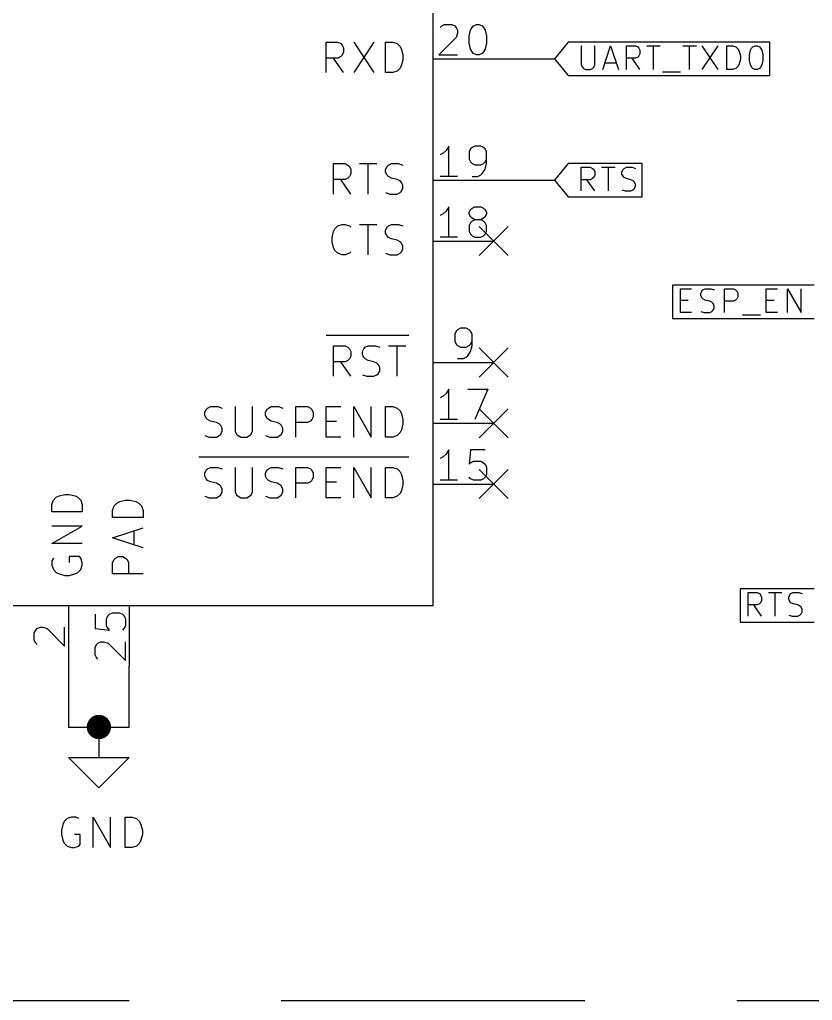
# Model space of a CAD drawing. Extents: x 0.4 to 16.1, y -11.3 to -0.4.
# Drawn here: x 3.819 to 5.125, y -6 to -4.386 of the extents above; entities that cross this region are included whole.
import ezdxf

# ---------------------------------------------------------------- set-up
doc = ezdxf.new("R2010")
doc.units = 0
doc.header["$MEASUREMENT"] = 0
doc.linetypes.add('DASHED', pattern=[0.75, 0.5, -0.25])
for name, color, linetype in [('BLUE2', 5, 'CONTINUOUS'), ('BLUE3', 171, 'CONTINUOUS'), ('CYAN2', 4, 'CONTINUOUS'), ('GREEN2', 3, 'CONTINUOUS'), ('LYELLOW', 51, 'CONTINUOUS'), ('RED2', 1, 'CONTINUOUS')]:
    doc.layers.add(name, color=color, linetype=linetype)

msp = doc.modelspace()

# ---------------------------------------------------------------- linework, layer by layer
at = {"layer": 'BLUE2', "linetype": 'CONTINUOUS'}
for p, q in [((4.576, -4.726), (4.624, -4.774)), ((4.624, -4.726), (4.576, -4.774)), ((4.576, -4.926), (4.624, -4.974)), ((4.624, -4.926), (4.576, -4.974)), ((4.576, -5.026), (4.624, -5.074)), ((4.624, -5.026), (4.576, -5.074)), ((4.576, -5.126), (4.624, -5.174)), ((4.624, -5.126), (4.576, -5.174))]:
    msp.add_line(p, q, dxfattribs=at)
at = {"layer": 'BLUE3', "linetype": 'DASHED'}
msp.add_line((0.5, -6), (11.8, -6), dxfattribs=at)
at = {"layer": 'CYAN2', "linetype": 'CONTINUOUS'}
for p, q in [((4.32428, -4.47262), (4.32428, -4.42262)), ((4.32428, -4.42262), (4.34333, -4.42262)), ((4.34333, -4.42262), (4.34809, -4.425)), ((4.36952, -4.42262), (4.40285, -4.47262)), ((4.40285, -4.42262), (4.36952, -4.47262)), ((4.4219, -4.47262), (4.4219, -4.42262)), ((4.4219, -4.42262), (4.43381, -4.42262)), ((4.43381, -4.42262), (4.44095, -4.425)), ((4.34809, -4.425), (4.35047, -4.42738)), ((4.35047, -4.42738), (4.35285, -4.43214)), ((4.35285, -4.43928), (4.35047, -4.44405)), ((4.35285, -4.43214), (4.35285, -4.43928)), ((4.44095, -4.425), (4.44571, -4.42976)), ((4.44571, -4.42976), (4.44809, -4.43452)), ((4.44809, -4.43452), (4.45047, -4.44405)), ((4.34333, -4.44881), (4.32428, -4.44881)), ((4.35285, -4.47262), (4.33619, -4.44881)), ((4.34809, -4.44643), (4.34333, -4.44881)), ((4.35047, -4.44405), (4.34809, -4.44643)), ((4.45047, -4.45119), (4.44809, -4.46071)), ((4.45047, -4.44405), (4.45047, -4.45119)), ((4.44095, -4.47024), (4.43381, -4.47262)), ((4.44571, -4.46547), (4.44095, -4.47024)), ((4.44809, -4.46071), (4.44571, -4.46547)), ((4.43381, -4.47262), (4.4219, -4.47262)), ((4.33619, -4.67262), (4.33619, -4.62262)), ((4.33619, -4.62262), (4.35523, -4.62262)), ((4.35523, -4.62262), (4.36, -4.625)), ((4.36, -4.625), (4.36238, -4.62738)), ((4.36238, -4.62738), (4.36476, -4.63214)), ((4.36476, -4.63214), (4.36476, -4.63928)), ((4.37904, -4.62262), (4.40761, -4.62262)), ((4.39333, -4.67262), (4.39333, -4.62262)), ((4.4219, -4.63214), (4.42428, -4.62738)), ((4.4219, -4.6369), (4.4219, -4.63214)), ((4.42428, -4.62738), (4.42666, -4.625)), ((4.42666, -4.625), (4.43143, -4.62262)), ((4.43143, -4.62262), (4.44333, -4.62262)), ((4.44333, -4.62262), (4.45047, -4.625)), ((4.35523, -4.64881), (4.33619, -4.64881)), ((4.36476, -4.67262), (4.34809, -4.64881)), ((4.36, -4.64643), (4.35523, -4.64881)), ((4.36238, -4.64405), (4.36, -4.64643)), ((4.36476, -4.63928), (4.36238, -4.64405)), ((4.42428, -4.64167), (4.4219, -4.6369)), ((4.42666, -4.64405), (4.42428, -4.64167)), ((4.43143, -4.64643), (4.42666, -4.64405)), ((4.44095, -4.64881), (4.43143, -4.64643)), ((4.44571, -4.65119), (4.44095, -4.64881)), ((4.44809, -4.65357), (4.44571, -4.65119)), ((4.45047, -4.65833), (4.44809, -4.65357)), ((4.44809, -4.66785), (4.45047, -4.66309)), ((4.45047, -4.66309), (4.45047, -4.65833)), ((4.4219, -4.67024), (4.42904, -4.67262)), ((4.42904, -4.67262), (4.44095, -4.67262)), ((4.44095, -4.67262), (4.44571, -4.67024)), ((4.44571, -4.67024), (4.44809, -4.66785)), ((4.33619, -4.73452), (4.33857, -4.72976)), ((4.33857, -4.72976), (4.34333, -4.725)), ((4.34333, -4.725), (4.35047, -4.72262)), ((4.35047, -4.72262), (4.35523, -4.72262)), ((4.35523, -4.72262), (4.36238, -4.725)), ((4.36238, -4.725), (4.36476, -4.72738)), ((4.37904, -4.72262), (4.40761, -4.72262)), ((4.39333, -4.77262), (4.39333, -4.72262)), ((4.4219, -4.73214), (4.42428, -4.72738)), ((4.42428, -4.72738), (4.42666, -4.725)), ((4.42666, -4.725), (4.43143, -4.72262)), ((4.43143, -4.72262), (4.44333, -4.72262)), ((4.44333, -4.72262), (4.45047, -4.725)), ((4.33381, -4.74405), (4.33619, -4.73452)), ((4.33381, -4.75119), (4.33381, -4.74405)), ((4.4219, -4.7369), (4.4219, -4.73214)), ((4.42428, -4.74167), (4.4219, -4.7369)), ((4.42666, -4.74405), (4.42428, -4.74167)), ((4.43143, -4.74643), (4.42666, -4.74405)), ((4.44095, -4.74881), (4.43143, -4.74643)), ((4.33619, -4.76071), (4.33381, -4.75119)), ((4.33857, -4.76547), (4.33619, -4.76071)), ((4.44571, -4.75119), (4.44095, -4.74881)), ((4.44809, -4.75357), (4.44571, -4.75119)), ((4.45047, -4.75833), (4.44809, -4.75357)), ((4.45047, -4.76309), (4.45047, -4.75833)), ((4.34333, -4.77024), (4.33857, -4.76547)), ((4.35047, -4.77262), (4.34333, -4.77024)), ((4.35523, -4.77262), (4.35047, -4.77262)), ((4.36238, -4.77024), (4.35523, -4.77262)), ((4.36476, -4.76785), (4.36238, -4.77024)), ((4.4219, -4.77024), (4.42904, -4.77262)), ((4.42904, -4.77262), (4.44095, -4.77262)), ((4.44095, -4.77262), (4.44571, -4.77024)), ((4.44571, -4.77024), (4.44809, -4.76785)), ((4.44809, -4.76785), (4.45047, -4.76309)), ((4.32428, -4.905), (4.37428, -4.905)), ((4.37428, -4.905), (4.4219, -4.905)), ((4.4219, -4.905), (4.46, -4.905)), ((4.33619, -4.97262), (4.33619, -4.92262)), ((4.33619, -4.92262), (4.35523, -4.92262)), ((4.35523, -4.92262), (4.36, -4.925)), ((4.38857, -4.925), (4.39333, -4.92262)), ((4.39333, -4.92262), (4.40523, -4.92262)), ((4.40523, -4.92262), (4.41238, -4.925)), ((4.42666, -4.92262), (4.45523, -4.92262)), ((4.44095, -4.97262), (4.44095, -4.92262)), ((4.36, -4.925), (4.36238, -4.92738)), ((4.36238, -4.92738), (4.36476, -4.93214)), ((4.36476, -4.93928), (4.36238, -4.94405)), ((4.36476, -4.93214), (4.36476, -4.93928)), ((4.38381, -4.93214), (4.38619, -4.92738)), ((4.38381, -4.9369), (4.38381, -4.93214)), ((4.38619, -4.94167), (4.38381, -4.9369)), ((4.38619, -4.92738), (4.38857, -4.925)), ((4.35523, -4.94881), (4.33619, -4.94881)), ((4.36476, -4.97262), (4.34809, -4.94881)), ((4.36, -4.94643), (4.35523, -4.94881)), ((4.36238, -4.94405), (4.36, -4.94643)), ((4.38857, -4.94405), (4.38619, -4.94167)), ((4.39333, -4.94643), (4.38857, -4.94405)), ((4.40285, -4.94881), (4.39333, -4.94643)), ((4.40761, -4.95119), (4.40285, -4.94881)), ((4.41, -4.95357), (4.40761, -4.95119)), ((4.41238, -4.95833), (4.41, -4.95357)), ((4.38381, -4.97024), (4.39095, -4.97262)), ((4.40285, -4.97262), (4.40761, -4.97024)), ((4.40761, -4.97024), (4.41, -4.96785)), ((4.41, -4.96785), (4.41238, -4.96309)), ((4.41238, -4.96309), (4.41238, -4.95833)), ((4.39095, -4.97262), (4.40285, -4.97262)), ((4.12428, -5.03214), (4.12666, -5.02738)), ((4.12428, -5.0369), (4.12428, -5.03214)), ((4.12666, -5.04167), (4.12428, -5.0369)), ((4.12666, -5.02738), (4.12904, -5.025)), ((4.12904, -5.025), (4.13381, -5.02262)), ((4.13381, -5.02262), (4.14571, -5.02262)), ((4.14571, -5.02262), (4.15285, -5.025)), ((4.17428, -5.02262), (4.17428, -5.06309)), ((4.20285, -5.06309), (4.20285, -5.02262)), ((4.22428, -5.03214), (4.22666, -5.02738)), ((4.22428, -5.0369), (4.22428, -5.03214)), ((4.22666, -5.04167), (4.22428, -5.0369)), ((4.22666, -5.02738), (4.22904, -5.025)), ((4.22904, -5.025), (4.23381, -5.02262)), ((4.23381, -5.02262), (4.24571, -5.02262)), ((4.24571, -5.02262), (4.25285, -5.025)), ((4.27428, -5.07262), (4.27428, -5.02262)), ((4.27428, -5.02262), (4.29333, -5.02262)), ((4.29333, -5.02262), (4.29809, -5.025)), ((4.29809, -5.025), (4.30047, -5.02738)), ((4.30047, -5.02738), (4.30285, -5.03214)), ((4.30285, -5.03214), (4.30285, -5.03928)), ((4.32428, -5.07262), (4.32428, -5.02262)), ((4.32428, -5.02262), (4.34809, -5.02262)), ((4.36952, -5.07262), (4.36952, -5.02262)), ((4.36952, -5.02262), (4.39809, -5.07262)), ((4.39809, -5.07262), (4.39809, -5.02262)), ((4.4219, -5.07262), (4.4219, -5.02262)), ((4.4219, -5.02262), (4.43381, -5.02262)), ((4.43381, -5.02262), (4.44095, -5.025)), ((4.44095, -5.025), (4.44571, -5.02976)), ((4.44571, -5.02976), (4.44809, -5.03452)), ((4.44809, -5.03452), (4.45047, -5.04405)), ((4.12904, -5.04405), (4.12666, -5.04167)), ((4.13381, -5.04643), (4.12904, -5.04405)), ((4.14333, -5.04881), (4.13381, -5.04643)), ((4.14809, -5.05119), (4.14333, -5.04881)), ((4.15047, -5.05357), (4.14809, -5.05119)), ((4.22904, -5.04405), (4.22666, -5.04167)), ((4.23381, -5.04643), (4.22904, -5.04405)), ((4.24333, -5.04881), (4.23381, -5.04643)), ((4.24809, -5.05119), (4.24333, -5.04881)), ((4.25047, -5.05357), (4.24809, -5.05119)), ((4.29333, -5.04881), (4.27428, -5.04881)), ((4.29809, -5.04643), (4.29333, -5.04881)), ((4.30047, -5.04405), (4.29809, -5.04643)), ((4.30285, -5.03928), (4.30047, -5.04405)), ((4.32428, -5.04643), (4.34095, -5.04643)), ((4.45047, -5.05119), (4.44809, -5.06071)), ((4.45047, -5.04405), (4.45047, -5.05119)), ((4.14809, -5.07024), (4.15047, -5.06785)), ((4.15285, -5.05833), (4.15047, -5.05357)), ((4.15047, -5.06785), (4.15285, -5.06309)), ((4.15285, -5.06309), (4.15285, -5.05833)), ((4.17428, -5.06309), (4.17666, -5.06785)), ((4.17666, -5.06785), (4.17904, -5.07024)), ((4.19809, -5.07024), (4.20047, -5.06785)), ((4.20047, -5.06785), (4.20285, -5.06309)), ((4.24809, -5.07024), (4.25047, -5.06785)), ((4.25285, -5.05833), (4.25047, -5.05357)), ((4.25047, -5.06785), (4.25285, -5.06309)), ((4.25285, -5.06309), (4.25285, -5.05833)), ((4.44571, -5.06547), (4.44095, -5.07024)), ((4.44809, -5.06071), (4.44571, -5.06547)), ((4.12428, -5.07024), (4.13143, -5.07262)), ((4.13143, -5.07262), (4.14333, -5.07262)), ((4.14333, -5.07262), (4.14809, -5.07024)), ((4.17904, -5.07024), (4.18381, -5.07262)), ((4.18381, -5.07262), (4.19333, -5.07262)), ((4.19333, -5.07262), (4.19809, -5.07024)), ((4.22428, -5.07024), (4.23143, -5.07262)), ((4.23143, -5.07262), (4.24333, -5.07262)), ((4.24333, -5.07262), (4.24809, -5.07024)), ((4.34809, -5.07262), (4.32428, -5.07262)), ((4.43381, -5.07262), (4.4219, -5.07262)), ((4.44095, -5.07024), (4.43381, -5.07262)), ((4.11476, -5.105), (4.16238, -5.105)), ((4.16238, -5.105), (4.21476, -5.105)), ((4.21476, -5.105), (4.26238, -5.105)), ((4.26238, -5.105), (4.31238, -5.105)), ((4.31238, -5.105), (4.35761, -5.105)), ((4.35761, -5.105), (4.41, -5.105)), ((4.41, -5.105), (4.46, -5.105)), ((4.12428, -5.13214), (4.12666, -5.12738)), ((4.12428, -5.1369), (4.12428, -5.13214)), ((4.12666, -5.12738), (4.12904, -5.125)), ((4.12904, -5.125), (4.13381, -5.12262)), ((4.13381, -5.12262), (4.14571, -5.12262)), ((4.14571, -5.12262), (4.15285, -5.125)), ((4.17428, -5.12262), (4.17428, -5.16309)), ((4.20285, -5.16309), (4.20285, -5.12262)), ((4.22428, -5.13214), (4.22666, -5.12738)), ((4.22428, -5.1369), (4.22428, -5.13214)), ((4.22666, -5.12738), (4.22904, -5.125)), ((4.22904, -5.125), (4.23381, -5.12262)), ((4.23381, -5.12262), (4.24571, -5.12262)), ((4.24571, -5.12262), (4.25285, -5.125)), ((4.27428, -5.17262), (4.27428, -5.12262)), ((4.27428, -5.12262), (4.29333, -5.12262)), ((4.29333, -5.12262), (4.29809, -5.125)), ((4.29809, -5.125), (4.30047, -5.12738)), ((4.30047, -5.12738), (4.30285, -5.13214)), ((4.30285, -5.13214), (4.30285, -5.13928)), ((4.32428, -5.17262), (4.32428, -5.12262)), ((4.32428, -5.12262), (4.34809, -5.12262)), ((4.36952, -5.17262), (4.36952, -5.12262)), ((4.36952, -5.12262), (4.39809, -5.17262)), ((4.39809, -5.17262), (4.39809, -5.12262)), ((4.4219, -5.17262), (4.4219, -5.12262)), ((4.4219, -5.12262), (4.43381, -5.12262)), ((4.43381, -5.12262), (4.44095, -5.125)), ((4.44095, -5.125), (4.44571, -5.12976)), ((4.44571, -5.12976), (4.44809, -5.13452)), ((4.12666, -5.14167), (4.12428, -5.1369)), ((4.12904, -5.14405), (4.12666, -5.14167)), ((4.13381, -5.14643), (4.12904, -5.14405)), ((4.14333, -5.14881), (4.13381, -5.14643)), ((4.14809, -5.15119), (4.14333, -5.14881)), ((4.22666, -5.14167), (4.22428, -5.1369)), ((4.22904, -5.14405), (4.22666, -5.14167)), ((4.23381, -5.14643), (4.22904, -5.14405)), ((4.24333, -5.14881), (4.23381, -5.14643)), ((4.24809, -5.15119), (4.24333, -5.14881)), ((4.29333, -5.14881), (4.27428, -5.14881)), ((4.29809, -5.14643), (4.29333, -5.14881)), ((4.30047, -5.14405), (4.29809, -5.14643)), ((4.30285, -5.13928), (4.30047, -5.14405)), ((4.32428, -5.14643), (4.34095, -5.14643)), ((4.44809, -5.13452), (4.45047, -5.14405)), ((4.45047, -5.14405), (4.45047, -5.15119)), ((4.15047, -5.15357), (4.14809, -5.15119)), ((4.15285, -5.15833), (4.15047, -5.15357)), ((4.15047, -5.16785), (4.15285, -5.16309)), ((4.15285, -5.16309), (4.15285, -5.15833)), ((4.17428, -5.16309), (4.17666, -5.16785)), ((4.20047, -5.16785), (4.20285, -5.16309)), ((4.25047, -5.15357), (4.24809, -5.15119)), ((4.25285, -5.15833), (4.25047, -5.15357)), ((4.25047, -5.16785), (4.25285, -5.16309)), ((4.25285, -5.16309), (4.25285, -5.15833)), ((4.44571, -5.16547), (4.44095, -5.17024)), ((4.44809, -5.16071), (4.44571, -5.16547)), ((4.45047, -5.15119), (4.44809, -5.16071)), ((3.87262, -5.18381), (3.875, -5.17666)), ((3.875, -5.17666), (3.87976, -5.1719)), ((3.87976, -5.1719), (3.88452, -5.16952)), ((3.88452, -5.16952), (3.89405, -5.16714)), ((3.89405, -5.16714), (3.90119, -5.16714)), ((3.90119, -5.16714), (3.91071, -5.16952)), ((3.91071, -5.16952), (3.91547, -5.1719)), ((3.91547, -5.1719), (3.92024, -5.17666)), ((3.92024, -5.17666), (3.92262, -5.18381)), ((3.975, -5.18619), (3.97976, -5.18143)), ((3.97976, -5.18143), (3.98452, -5.17904)), ((3.98452, -5.17904), (3.99405, -5.17666)), ((3.99405, -5.17666), (4.00119, -5.17666)), ((4.00119, -5.17666), (4.01071, -5.17904)), ((4.01071, -5.17904), (4.01547, -5.18143)), ((4.01547, -5.18143), (4.02024, -5.18619)), ((4.12428, -5.17024), (4.13143, -5.17262)), ((4.13143, -5.17262), (4.14333, -5.17262)), ((4.14333, -5.17262), (4.14809, -5.17024)), ((4.14809, -5.17024), (4.15047, -5.16785)), ((4.17666, -5.16785), (4.17904, -5.17024)), ((4.17904, -5.17024), (4.18381, -5.17262)), ((4.18381, -5.17262), (4.19333, -5.17262)), ((4.19333, -5.17262), (4.19809, -5.17024)), ((4.19809, -5.17024), (4.20047, -5.16785)), ((4.22428, -5.17024), (4.23143, -5.17262)), ((4.23143, -5.17262), (4.24333, -5.17262)), ((4.24333, -5.17262), (4.24809, -5.17024)), ((4.24809, -5.17024), (4.25047, -5.16785)), ((4.34809, -5.17262), (4.32428, -5.17262)), ((4.43381, -5.17262), (4.4219, -5.17262)), ((4.44095, -5.17024), (4.43381, -5.17262)), ((3.87262, -5.19571), (3.87262, -5.18381)), ((3.92262, -5.19571), (3.87262, -5.19571)), ((3.92262, -5.18381), (3.92262, -5.19571)), ((3.97262, -5.19333), (3.975, -5.18619)), ((3.97262, -5.20523), (3.97262, -5.19333)), ((4.02024, -5.18619), (4.02262, -5.19333)), ((4.02262, -5.19333), (4.02262, -5.20523)), ((4.02262, -5.20523), (3.97262, -5.20523)), ((3.87262, -5.24809), (3.92262, -5.21952)), ((3.92262, -5.21952), (3.87262, -5.21952)), ((3.97262, -5.23857), (4.02262, -5.2219)), ((4.00833, -5.25047), (4.00833, -5.22666)), ((4.02262, -5.25523), (3.97262, -5.23857)), ((3.92262, -5.24809), (3.87262, -5.24809)), ((3.875, -5.2719), (3.87262, -5.27666)), ((3.87262, -5.27666), (3.87262, -5.28381)), ((3.91785, -5.26952), (3.90119, -5.26952)), ((3.90119, -5.26952), (3.90119, -5.27904)), ((3.92024, -5.2719), (3.91785, -5.26952)), ((3.92262, -5.27904), (3.92024, -5.2719)), ((3.92262, -5.28381), (3.92262, -5.27904)), ((3.97262, -5.27904), (3.975, -5.27428)), ((3.97262, -5.29809), (3.97262, -5.27904)), ((3.975, -5.27428), (3.97738, -5.2719)), ((3.97738, -5.2719), (3.98214, -5.26952)), ((3.98214, -5.26952), (3.98928, -5.26952)), ((3.98928, -5.26952), (3.99405, -5.2719)), ((3.99405, -5.2719), (3.99643, -5.27428)), ((3.99643, -5.27428), (3.99881, -5.27904)), ((3.99881, -5.27904), (3.99881, -5.29809)), ((3.87262, -5.28381), (3.875, -5.29095)), ((3.875, -5.29095), (3.87976, -5.29571)), ((3.91547, -5.29571), (3.92024, -5.29095)), ((3.92024, -5.29095), (3.92262, -5.28381)), ((3.87976, -5.29571), (3.88452, -5.29809)), ((3.88452, -5.29809), (3.89405, -5.30047)), ((3.89405, -5.30047), (3.90119, -5.30047)), ((3.90119, -5.30047), (3.91071, -5.29809)), ((3.91071, -5.29809), (3.91547, -5.29571)), ((4.02262, -5.29809), (3.97262, -5.29809)), ((3.905, -5.6983), (3.89785, -5.70069)), ((3.91214, -5.6983), (3.905, -5.6983)), ((3.9169, -5.70069), (3.91214, -5.6983)), ((3.94071, -5.7483), (3.94071, -5.6983)), ((3.94071, -5.6983), (3.96928, -5.7483)), ((3.96928, -5.7483), (3.96928, -5.6983)), ((3.99309, -5.7483), (3.99309, -5.6983)), ((3.99309, -5.6983), (4.005, -5.6983)), ((4.005, -5.6983), (4.01214, -5.70069)), ((3.89071, -5.71021), (3.88833, -5.71973)), ((3.89309, -5.70544), (3.89071, -5.71021)), ((3.89785, -5.70069), (3.89309, -5.70544)), ((4.01214, -5.70069), (4.0169, -5.70544)), ((4.0169, -5.70544), (4.01928, -5.71021)), ((4.01928, -5.71021), (4.02167, -5.71973)), ((3.88833, -5.71973), (3.88833, -5.72687)), ((3.88833, -5.72687), (3.89071, -5.7364)), ((3.91928, -5.72687), (3.90976, -5.72687)), ((3.91928, -5.74354), (3.91928, -5.72687)), ((4.02167, -5.72687), (4.01928, -5.7364)), ((4.02167, -5.71973), (4.02167, -5.72687)), ((3.89071, -5.7364), (3.89309, -5.74116)), ((3.89309, -5.74116), (3.89785, -5.74592)), ((3.89785, -5.74592), (3.905, -5.7483)), ((3.90976, -5.7483), (3.9169, -5.74592)), ((3.9169, -5.74592), (3.91928, -5.74354)), ((4.01214, -5.74592), (4.005, -5.7483)), ((4.0169, -5.74116), (4.01214, -5.74592)), ((4.01928, -5.7364), (4.0169, -5.74116)), ((3.905, -5.7483), (3.90976, -5.7483)), ((4.005, -5.7483), (3.99309, -5.7483))]:
    msp.add_line(p, q, dxfattribs=at)
at = {"layer": 'GREEN2', "linetype": 'CONTINUOUS'}
for p, q in [((4.6, -4.45), (4.7, -4.45)), ((4.6, -4.65), (4.7, -4.65)), ((3.9, -5.45), (3.9, -5.55)), ((4, -5.55), (4, -5.45)), ((3.9, -5.55), (3.95, -5.55)), ((3.95, -5.55), (4, -5.55))]:
    msp.add_line(p, q, dxfattribs=at)
at = {"layer": 'GREEN2', "const_width": 0.02}
msp.add_lwpolyline([(3.94, -5.55, 1), (3.96, -5.55, 1)], format="xyb", close=True, dxfattribs=at)
at = {"layer": 'LYELLOW', "linetype": 'CONTINUOUS'}
for p, q in [((4.5, -5.35), (4.5, -3.65)), ((3.3, -5.35), (4.5, -5.35))]:
    msp.add_line(p, q, dxfattribs=at)
at = {"layer": 'RED2', "linetype": 'CONTINUOUS'}
for p, q in [((4.5, -5.35), (4.5, -3.65)), ((4.5, -5.35), (4.5, -3.65)), ((4.5119, -4.39837), (4.51428, -4.396)), ((4.51428, -4.396), (4.51905, -4.39361)), ((4.51905, -4.39361), (4.53095, -4.39361)), ((4.53095, -4.39361), (4.53571, -4.396)), ((4.53571, -4.396), (4.53809, -4.39837)), ((4.53809, -4.39837), (4.54047, -4.40314)), ((4.54047, -4.40314), (4.54047, -4.4079)), ((4.55952, -4.41266), (4.5619, -4.40314)), ((4.5619, -4.40314), (4.56428, -4.39837)), ((4.56428, -4.39837), (4.56667, -4.396)), ((4.56667, -4.396), (4.57143, -4.39361)), ((4.57143, -4.39361), (4.57619, -4.39361)), ((4.57619, -4.39361), (4.58095, -4.396)), ((4.58095, -4.396), (4.58333, -4.39837)), ((4.58333, -4.39837), (4.58571, -4.40314)), ((4.58571, -4.40314), (4.58809, -4.41266)), ((4.53809, -4.41504), (4.50952, -4.44361)), ((4.54047, -4.4079), (4.53809, -4.41504)), ((4.55952, -4.42457), (4.55952, -4.41266)), ((4.58809, -4.41266), (4.58809, -4.42457)), ((4.72262, -4.4225), (4.7, -4.45)), ((5.05433, -4.4225), (4.72262, -4.4225)), ((5.05433, -4.45), (5.05433, -4.4225)), ((4.5619, -4.43409), (4.55952, -4.42457)), ((4.56428, -4.43885), (4.5619, -4.43409)), ((4.56667, -4.44123), (4.56428, -4.43885)), ((4.58333, -4.43885), (4.58095, -4.44123)), ((4.58571, -4.43409), (4.58333, -4.43885)), ((4.58809, -4.42457), (4.58571, -4.43409)), ((4.74409, -4.42864), (4.74409, -4.46021)), ((4.76637, -4.46021), (4.76637, -4.42864)), ((4.77937, -4.46764), (4.79237, -4.42864)), ((4.79237, -4.42864), (4.80537, -4.46764)), ((4.81837, -4.46764), (4.81837, -4.42864)), ((4.81837, -4.42864), (4.83323, -4.42864)), ((4.83323, -4.42864), (4.83694, -4.4305)), ((4.83694, -4.4305), (4.8388, -4.43235)), ((4.8388, -4.43235), (4.84066, -4.43607)), ((4.84066, -4.43607), (4.84066, -4.44164)), ((4.8518, -4.42864), (4.87409, -4.42864)), ((4.86294, -4.46764), (4.86294, -4.42864)), ((4.91123, -4.42864), (4.93352, -4.42864)), ((4.92237, -4.46764), (4.92237, -4.42864)), ((4.9428, -4.42864), (4.9688, -4.46764)), ((4.9688, -4.42864), (4.9428, -4.46764)), ((4.98366, -4.46764), (4.98366, -4.42864)), ((4.98366, -4.42864), (4.99294, -4.42864)), ((4.99294, -4.42864), (4.99852, -4.4305)), ((4.99852, -4.4305), (5.00223, -4.43421)), ((5.00223, -4.43421), (5.00409, -4.43793)), ((5.00409, -4.43793), (5.00594, -4.44535)), ((5.0208, -4.4435), (5.02266, -4.43607)), ((5.02266, -4.43607), (5.02452, -4.43235)), ((5.02452, -4.43235), (5.02637, -4.4305)), ((5.02637, -4.4305), (5.03009, -4.42864)), ((5.03009, -4.42864), (5.0338, -4.42864)), ((5.0338, -4.42864), (5.03752, -4.4305)), ((5.03752, -4.4305), (5.03937, -4.43235)), ((5.03937, -4.43235), (5.04123, -4.43607)), ((5.04123, -4.43607), (5.04309, -4.4435)), ((4.5, -4.45), (4.6, -4.45)), ((4.50952, -4.44361), (4.54047, -4.44361)), ((4.57143, -4.44361), (4.56667, -4.44123)), ((4.57619, -4.44361), (4.57143, -4.44361)), ((4.58095, -4.44123), (4.57619, -4.44361)), ((4.7, -4.45), (4.72262, -4.4775)), ((4.83323, -4.44907), (4.81837, -4.44907)), ((4.84066, -4.46764), (4.82766, -4.44907)), ((4.83694, -4.44721), (4.83323, -4.44907)), ((4.8388, -4.44535), (4.83694, -4.44721)), ((4.84066, -4.44164), (4.8388, -4.44535)), ((5.00594, -4.45093), (5.00409, -4.45835)), ((5.00594, -4.44535), (5.00594, -4.45093)), ((5.0208, -4.45278), (5.0208, -4.4435)), ((5.02266, -4.46021), (5.0208, -4.45278)), ((5.04309, -4.45278), (5.04123, -4.46021)), ((5.04309, -4.4435), (5.04309, -4.45278)), ((5.05433, -4.4775), (5.05433, -4.45)), ((4.74409, -4.46021), (4.74594, -4.46393)), ((4.74594, -4.46393), (4.7478, -4.46578)), ((4.7478, -4.46578), (4.75152, -4.46764)), ((4.75152, -4.46764), (4.75894, -4.46764)), ((4.75894, -4.46764), (4.76266, -4.46578)), ((4.76266, -4.46578), (4.76452, -4.46393)), ((4.76452, -4.46393), (4.76637, -4.46021)), ((4.78309, -4.4565), (4.80166, -4.4565)), ((4.8778, -4.47135), (4.90752, -4.47135)), ((4.99294, -4.46764), (4.98366, -4.46764)), ((4.99852, -4.46578), (4.99294, -4.46764)), ((5.00223, -4.46207), (4.99852, -4.46578)), ((5.00409, -4.45835), (5.00223, -4.46207)), ((5.02452, -4.46393), (5.02266, -4.46021)), ((5.02637, -4.46578), (5.02452, -4.46393)), ((5.03009, -4.46764), (5.02637, -4.46578)), ((5.0338, -4.46764), (5.03009, -4.46764)), ((5.03752, -4.46578), (5.0338, -4.46764)), ((5.03937, -4.46393), (5.03752, -4.46578)), ((5.04123, -4.46021), (5.03937, -4.46393)), ((4.72262, -4.4775), (5.05433, -4.4775)), ((4.52143, -4.60076), (4.51667, -4.60552)), ((4.52619, -4.59361), (4.52143, -4.60076)), ((4.52619, -4.64361), (4.52619, -4.59361)), ((4.5619, -4.59837), (4.55952, -4.60314)), ((4.56428, -4.596), (4.5619, -4.59837)), ((4.56905, -4.59361), (4.56428, -4.596)), ((4.57857, -4.59361), (4.56905, -4.59361)), ((4.58333, -4.596), (4.57857, -4.59361)), ((4.58571, -4.59837), (4.58333, -4.596)), ((4.58809, -4.60314), (4.58571, -4.59837)), ((4.51667, -4.60552), (4.5119, -4.6079)), ((4.55952, -4.60314), (4.55952, -4.61504)), ((4.55952, -4.61504), (4.5619, -4.6198)), ((4.58571, -4.6198), (4.58809, -4.61504)), ((4.58809, -4.62219), (4.58809, -4.60314)), ((4.5619, -4.6198), (4.56428, -4.62219)), ((4.56428, -4.62219), (4.56905, -4.62457)), ((4.56905, -4.62457), (4.57857, -4.62457)), ((4.57857, -4.62457), (4.58333, -4.62219)), ((4.58095, -4.63885), (4.58571, -4.63171)), ((4.58333, -4.62219), (4.58571, -4.6198)), ((4.58571, -4.63171), (4.58809, -4.62219)), ((4.72262, -4.6225), (4.7, -4.65)), ((4.84447, -4.6225), (4.72262, -4.6225)), ((4.74409, -4.66764), (4.74409, -4.62864)), ((4.74409, -4.62864), (4.75894, -4.62864)), ((4.75894, -4.62864), (4.76266, -4.6305)), ((4.76266, -4.6305), (4.76452, -4.63235)), ((4.76452, -4.63235), (4.76637, -4.63607)), ((4.77752, -4.62864), (4.7998, -4.62864)), ((4.78866, -4.66764), (4.78866, -4.62864)), ((4.81094, -4.63607), (4.8128, -4.63235)), ((4.8128, -4.63235), (4.81466, -4.6305)), ((4.81466, -4.6305), (4.81837, -4.62864)), ((4.81837, -4.62864), (4.82766, -4.62864)), ((4.82766, -4.62864), (4.83323, -4.6305)), ((4.84447, -4.65), (4.84447, -4.6225)), ((4.54047, -4.64361), (4.5119, -4.64361)), ((4.56428, -4.64361), (4.57381, -4.64361)), ((4.57381, -4.64361), (4.57857, -4.64123)), ((4.57857, -4.64123), (4.58095, -4.63885)), ((4.75894, -4.64907), (4.74409, -4.64907)), ((4.76637, -4.66764), (4.75337, -4.64907)), ((4.76266, -4.64721), (4.75894, -4.64907)), ((4.76452, -4.64535), (4.76266, -4.64721)), ((4.76637, -4.64164), (4.76452, -4.64535)), ((4.76637, -4.63607), (4.76637, -4.64164)), ((4.81094, -4.63978), (4.81094, -4.63607)), ((4.8128, -4.6435), (4.81094, -4.63978)), ((4.81466, -4.64535), (4.8128, -4.6435)), ((4.81837, -4.64721), (4.81466, -4.64535)), ((4.8258, -4.64907), (4.81837, -4.64721)), ((4.82952, -4.65093), (4.8258, -4.64907)), ((4.5, -4.65), (4.6, -4.65)), ((4.7, -4.65), (4.72262, -4.6775)), ((4.83137, -4.65278), (4.82952, -4.65093)), ((4.82952, -4.66578), (4.83137, -4.66393)), ((4.83323, -4.6565), (4.83137, -4.65278)), ((4.83137, -4.66393), (4.83323, -4.66021)), ((4.83323, -4.66021), (4.83323, -4.6565)), ((4.84447, -4.6775), (4.84447, -4.65)), ((4.72262, -4.6775), (4.84447, -4.6775)), ((4.81094, -4.66578), (4.81652, -4.66764)), ((4.81652, -4.66764), (4.8258, -4.66764)), ((4.8258, -4.66764), (4.82952, -4.66578)), ((4.52619, -4.69361), (4.52143, -4.70076)), ((4.52619, -4.74361), (4.52619, -4.69361)), ((4.5619, -4.69837), (4.56428, -4.696)), ((4.56428, -4.696), (4.56905, -4.69361)), ((4.56905, -4.69361), (4.57857, -4.69361)), ((4.57857, -4.69361), (4.58333, -4.696)), ((4.58333, -4.696), (4.58571, -4.69837)), ((4.51667, -4.70552), (4.5119, -4.7079)), ((4.52143, -4.70076), (4.51667, -4.70552)), ((4.55952, -4.70314), (4.5619, -4.69837)), ((4.55952, -4.70552), (4.55952, -4.70314)), ((4.5619, -4.71028), (4.55952, -4.70552)), ((4.56428, -4.71266), (4.5619, -4.71028)), ((4.56905, -4.71504), (4.56428, -4.71266)), ((4.58333, -4.71266), (4.57857, -4.71504)), ((4.58571, -4.71028), (4.58333, -4.71266)), ((4.58571, -4.69837), (4.58809, -4.70314)), ((4.58809, -4.70552), (4.58571, -4.71028)), ((4.58809, -4.70314), (4.58809, -4.70552)), ((4.5619, -4.7198), (4.55952, -4.72457)), ((4.55952, -4.72457), (4.55952, -4.73409)), ((4.56428, -4.71742), (4.5619, -4.7198)), ((4.56905, -4.71504), (4.56428, -4.71742)), ((4.57857, -4.71504), (4.56905, -4.71504)), ((4.58333, -4.71742), (4.57857, -4.71504)), ((4.58571, -4.7198), (4.58333, -4.71742)), ((4.58809, -4.72457), (4.58571, -4.7198)), ((4.58809, -4.73409), (4.58809, -4.72457)), ((4.54047, -4.74361), (4.5119, -4.74361)), ((4.55952, -4.73409), (4.5619, -4.73885)), ((4.5619, -4.73885), (4.56428, -4.74123)), ((4.56428, -4.74123), (4.56905, -4.74361)), ((4.56905, -4.74361), (4.57857, -4.74361)), ((4.57857, -4.74361), (4.58333, -4.74123)), ((4.58333, -4.74123), (4.58571, -4.73885)), ((4.58571, -4.73885), (4.58809, -4.73409)), ((4.5, -4.75), (4.6, -4.75)), ((5.12738, -4.8225), (4.8941, -4.8225)), ((4.8941, -4.8225), (4.8941, -4.85)), ((4.9072, -4.86764), (4.9072, -4.82864)), ((4.9072, -4.82864), (4.92577, -4.82864)), ((4.94062, -4.83607), (4.94248, -4.83235)), ((4.94062, -4.83978), (4.94062, -4.83607)), ((4.94248, -4.8435), (4.94062, -4.83978)), ((4.94248, -4.83235), (4.94434, -4.8305)), ((4.94434, -4.8305), (4.94805, -4.82864)), ((4.94805, -4.82864), (4.95734, -4.82864)), ((4.95734, -4.82864), (4.96291, -4.8305)), ((4.97962, -4.86764), (4.97962, -4.82864)), ((4.97962, -4.82864), (4.99448, -4.82864)), ((4.99448, -4.82864), (4.9982, -4.8305)), ((4.9982, -4.8305), (5.00005, -4.83235)), ((5.00005, -4.83235), (5.00191, -4.83607)), ((5.00191, -4.84164), (5.00005, -4.84535)), ((5.00191, -4.83607), (5.00191, -4.84164)), ((5.04834, -4.86764), (5.04834, -4.82864)), ((5.04834, -4.82864), (5.06691, -4.82864)), ((5.08362, -4.86764), (5.08362, -4.82864)), ((5.08362, -4.82864), (5.10591, -4.86764)), ((5.10591, -4.86764), (5.10591, -4.82864)), ((4.8941, -4.85), (4.8941, -4.8775)), ((4.9072, -4.84721), (4.9202, -4.84721)), ((4.94434, -4.84535), (4.94248, -4.8435)), ((4.94805, -4.84721), (4.94434, -4.84535)), ((4.95548, -4.84907), (4.94805, -4.84721)), ((4.9592, -4.85093), (4.95548, -4.84907)), ((4.96105, -4.85278), (4.9592, -4.85093)), ((4.96291, -4.8565), (4.96105, -4.85278)), ((4.96291, -4.86021), (4.96291, -4.8565)), ((4.99448, -4.84907), (4.97962, -4.84907)), ((4.9982, -4.84721), (4.99448, -4.84907)), ((5.00005, -4.84535), (4.9982, -4.84721)), ((5.04834, -4.84721), (5.06134, -4.84721)), ((4.92577, -4.86764), (4.9072, -4.86764)), ((4.94062, -4.86578), (4.9462, -4.86764)), ((4.9462, -4.86764), (4.95548, -4.86764)), ((4.95548, -4.86764), (4.9592, -4.86578)), ((4.9592, -4.86578), (4.96105, -4.86393)), ((4.96105, -4.86393), (4.96291, -4.86021)), ((5.00934, -4.87135), (5.03905, -4.87135)), ((5.06691, -4.86764), (5.04834, -4.86764)), ((4.8941, -4.8775), (5.12738, -4.8775)), ((4.53809, -4.89837), (4.53571, -4.90314)), ((4.53571, -4.90314), (4.53571, -4.91504)), ((4.54047, -4.896), (4.53809, -4.89837)), ((4.54524, -4.89361), (4.54047, -4.896)), ((4.55476, -4.89361), (4.54524, -4.89361)), ((4.55952, -4.896), (4.55476, -4.89361)), ((4.5619, -4.89837), (4.55952, -4.896)), ((4.56428, -4.90314), (4.5619, -4.89837)), ((4.56428, -4.92219), (4.56428, -4.90314)), ((4.53571, -4.91504), (4.53809, -4.9198)), ((4.53809, -4.9198), (4.54047, -4.92219)), ((4.54047, -4.92219), (4.54524, -4.92457)), ((4.55476, -4.92457), (4.55952, -4.92219)), ((4.55952, -4.92219), (4.5619, -4.9198)), ((4.5619, -4.9198), (4.56428, -4.91504)), ((4.5619, -4.93171), (4.56428, -4.92219)), ((4.54524, -4.92457), (4.55476, -4.92457)), ((4.55476, -4.94123), (4.55714, -4.93885)), ((4.55714, -4.93885), (4.5619, -4.93171)), ((4.5, -4.95), (4.6, -4.95)), ((4.54047, -4.94361), (4.55, -4.94361)), ((4.55, -4.94361), (4.55476, -4.94123)), ((4.52143, -5.00076), (4.51667, -5.00552)), ((4.52619, -4.99361), (4.52143, -5.00076)), ((4.52619, -5.04361), (4.52619, -4.99361)), ((4.55714, -4.99361), (4.59047, -4.99361)), ((4.59047, -4.99361), (4.56905, -5.04361)), ((4.51667, -5.00552), (4.5119, -5.0079)), ((4.5, -5.05), (4.6, -5.05)), ((4.54047, -5.04361), (4.5119, -5.04361)), ((4.52143, -5.10076), (4.51667, -5.10552)), ((4.52619, -5.09361), (4.52143, -5.10076)), ((4.52619, -5.14361), (4.52619, -5.09361)), ((4.5619, -5.09361), (4.55952, -5.11742)), ((4.58571, -5.09361), (4.5619, -5.09361)), ((4.51667, -5.10552), (4.5119, -5.1079)), ((4.55952, -5.11742), (4.5619, -5.11504)), ((4.5619, -5.11504), (4.56667, -5.11266)), ((4.56667, -5.11266), (4.57857, -5.11266)), ((4.57857, -5.11266), (4.58333, -5.11504)), ((4.58333, -5.11504), (4.58571, -5.11742)), ((4.58571, -5.11742), (4.58809, -5.12219)), ((4.58809, -5.12219), (4.58809, -5.13409)), ((4.5, -5.15), (4.6, -5.15)), ((4.54047, -5.14361), (4.5119, -5.14361)), ((4.5619, -5.14123), (4.55952, -5.13885)), ((4.56667, -5.14361), (4.5619, -5.14123)), ((4.57857, -5.14361), (4.56667, -5.14361)), ((4.58333, -5.14123), (4.57857, -5.14361)), ((4.58571, -5.13885), (4.58333, -5.14123)), ((4.58809, -5.13409), (4.58571, -5.13885)), ((5.12738, -5.3225), (5.00553, -5.3225)), ((5.00553, -5.3225), (5.00553, -5.35)), ((5.01862, -5.36764), (5.01862, -5.32864)), ((5.01862, -5.32864), (5.03348, -5.32864)), ((5.03348, -5.32864), (5.0372, -5.3305)), ((5.0372, -5.3305), (5.03905, -5.33235)), ((5.03905, -5.33235), (5.04091, -5.33607)), ((5.04091, -5.34164), (5.03905, -5.34535)), ((5.04091, -5.33607), (5.04091, -5.34164)), ((5.05205, -5.32864), (5.07434, -5.32864)), ((5.0632, -5.36764), (5.0632, -5.32864)), ((5.08548, -5.33607), (5.08734, -5.33235)), ((5.08548, -5.33978), (5.08548, -5.33607)), ((5.08734, -5.3435), (5.08548, -5.33978)), ((5.08734, -5.33235), (5.0892, -5.3305)), ((5.0892, -5.34535), (5.08734, -5.3435)), ((5.0892, -5.3305), (5.09291, -5.32864)), ((5.09291, -5.32864), (5.1022, -5.32864)), ((5.1022, -5.32864), (5.10777, -5.3305)), ((3.3, -5.35), (4.5, -5.35)), ((3.3, -5.35), (4.5, -5.35)), ((3.9, -5.35), (3.9, -5.45)), ((4, -5.35), (4, -5.45)), ((5.00553, -5.35), (5.00553, -5.3775)), ((5.03348, -5.34907), (5.01862, -5.34907)), ((5.04091, -5.36764), (5.02791, -5.34907)), ((5.0372, -5.34721), (5.03348, -5.34907)), ((5.03905, -5.34535), (5.0372, -5.34721)), ((5.09291, -5.34721), (5.0892, -5.34535)), ((5.10034, -5.34907), (5.09291, -5.34721)), ((5.10405, -5.35093), (5.10034, -5.34907)), ((5.10591, -5.35278), (5.10405, -5.35093)), ((5.10777, -5.3565), (5.10591, -5.35278)), ((5.10777, -5.36021), (5.10777, -5.3565)), ((3.94361, -5.36428), (3.94361, -5.38809)), ((3.96266, -5.37143), (3.96504, -5.36667)), ((3.96266, -5.38333), (3.96266, -5.37143)), ((3.96504, -5.36667), (3.96742, -5.36428)), ((3.96742, -5.36428), (3.97219, -5.3619)), ((3.97219, -5.3619), (3.98409, -5.3619)), ((3.98409, -5.3619), (3.98885, -5.36428)), ((3.98885, -5.36428), (3.99123, -5.36667)), ((3.99123, -5.36667), (3.99361, -5.37143)), ((3.99361, -5.37143), (3.99361, -5.38333)), ((5.08548, -5.36578), (5.09105, -5.36764)), ((5.09105, -5.36764), (5.10034, -5.36764)), ((5.10034, -5.36764), (5.10405, -5.36578)), ((5.10405, -5.36578), (5.10591, -5.36393)), ((5.10591, -5.36393), (5.10777, -5.36021)), ((3.84361, -5.39524), (3.846, -5.39047)), ((3.846, -5.39047), (3.84837, -5.38809)), ((3.84837, -5.38809), (3.85314, -5.38571)), ((3.85314, -5.38571), (3.8579, -5.38571)), ((3.8579, -5.38571), (3.86504, -5.38809)), ((3.86504, -5.38809), (3.89361, -5.41667)), ((3.89361, -5.41667), (3.89361, -5.38571)), ((3.94361, -5.38809), (3.96742, -5.39047)), ((3.96504, -5.38809), (3.96266, -5.38333)), ((3.96742, -5.39047), (3.96504, -5.38809)), ((3.99123, -5.38809), (3.98885, -5.39047)), ((3.99361, -5.38333), (3.99123, -5.38809)), ((5.00553, -5.3775), (5.12738, -5.3775)), ((3.84361, -5.40714), (3.84361, -5.39524)), ((3.846, -5.4119), (3.84361, -5.40714)), ((3.84837, -5.41428), (3.846, -5.4119)), ((3.94361, -5.41905), (3.946, -5.41428)), ((3.94361, -5.43095), (3.94361, -5.41905)), ((3.946, -5.41428), (3.94837, -5.4119)), ((3.94837, -5.4119), (3.95314, -5.40952)), ((3.95314, -5.40952), (3.9579, -5.40952)), ((3.9579, -5.40952), (3.96504, -5.4119)), ((3.96504, -5.4119), (3.99361, -5.44047)), ((3.99361, -5.44047), (3.99361, -5.40952)), ((3.946, -5.43571), (3.94361, -5.43095)), ((3.94837, -5.43809), (3.946, -5.43571)), ((3.95, -5.55), (3.95, -5.6)), ((3.95, -5.65), (3.9, -5.6)), ((3.9, -5.6), (3.95, -5.6)), ((3.95, -5.6), (4, -5.6)), ((4, -5.6), (3.95, -5.65))]:
    msp.add_line(p, q, dxfattribs=at)

doc.saveas('drawing.dxf')
